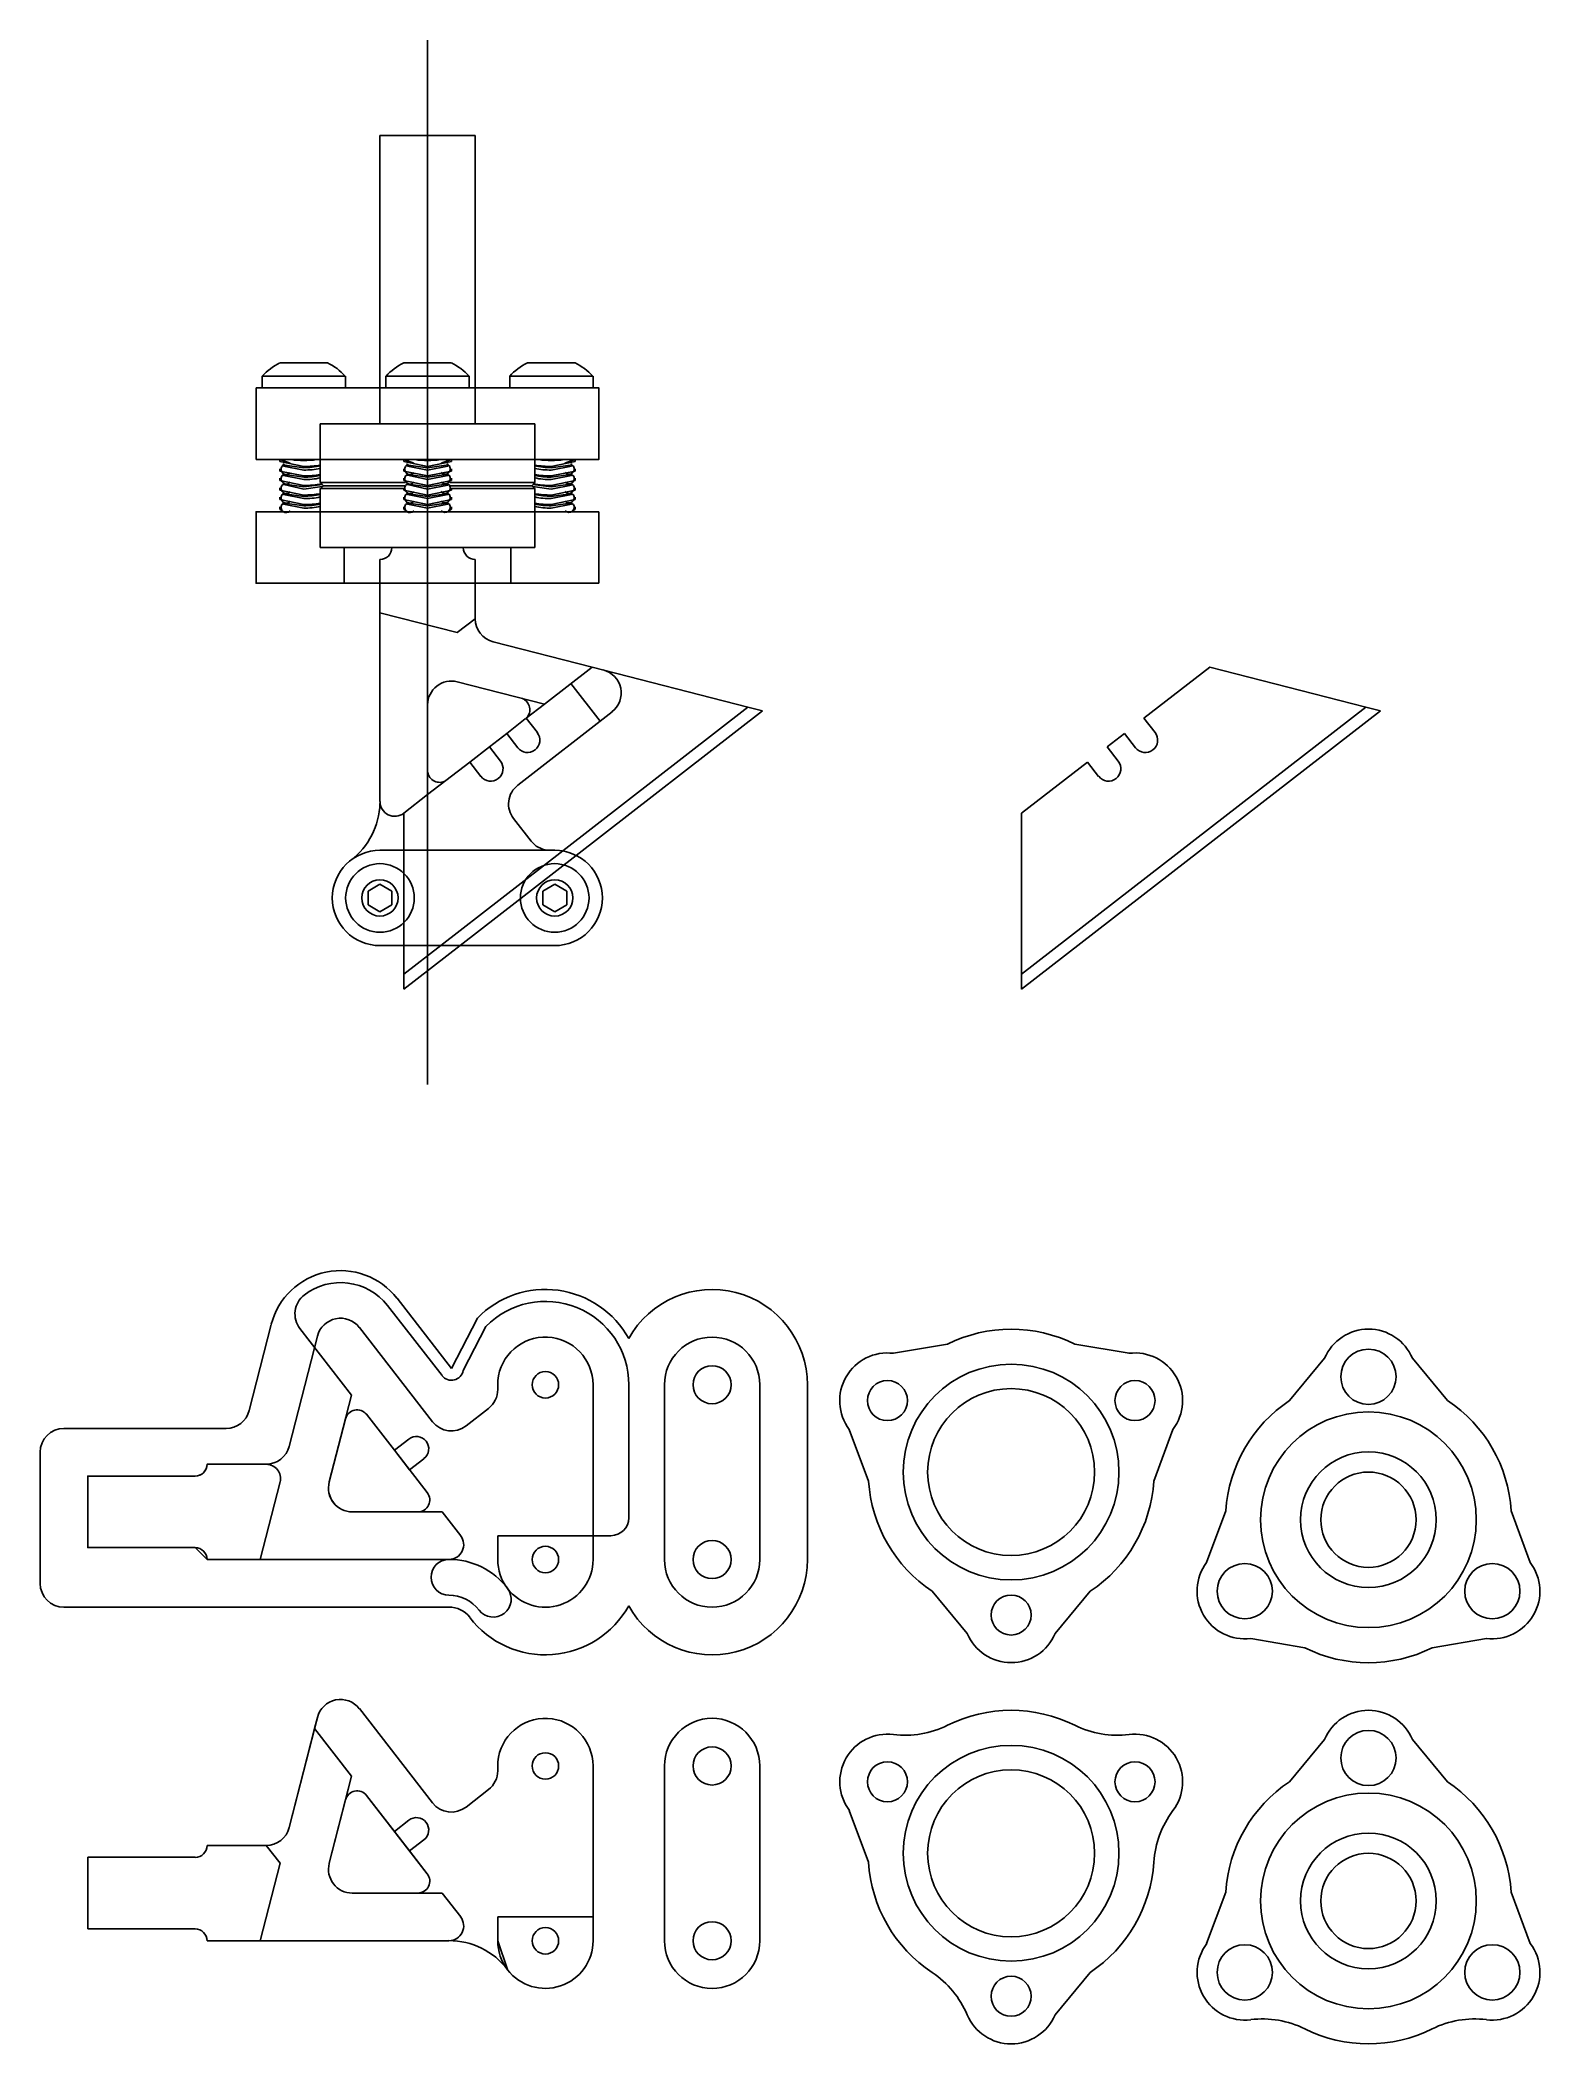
# Model space of a CAD drawing. Header units: inches. Extents: x 0.6 to 8.4, y 0.5 to 11.
import ezdxf

# ---------------------------------------------------------------- set-up
doc = ezdxf.new("R2010")
doc.units = ezdxf.units.IN
doc.header["$LTSCALE"] = 0.03937
doc.header["$MEASUREMENT"] = 0
for name, color, linetype, true_color in [('Default', 18, 'Continuous', 0x000000), ('Make2D$hidden$lines$Default', 7, 'Continuous', 0xffffff), ('Make2D$visible$lines$Default', 18, 'Continuous', 0x000000), ('Make2D$visible$lines$IGES level 0', 9, 'Continuous', 0xc0c0c0), ('Pocket 0.1750', 3, 'Continuous', 0x00ff00), ('Pocket 0.2000', 5, 'Continuous', 0x0000ff), ('Pocket 0.3750', 6, 'Continuous', 0xff00ff), ('Profile 0.3750', 4, 'Continuous', 0x00ffff)]:
    doc.layers.add(name, color=color, linetype=linetype, true_color=true_color)

msp = doc.modelspace()

# ---------------------------------------------------------------- linework, layer by layer
at = {"layer": 'Default', "color": 1, "true_color": 0xff0000}
msp.add_line((2.588, 10.965), (2.588, 5.485), dxfattribs=at)
at = {"layer": 'Default'}
for p, q in [((6.693, 7.675, -0.013), (6.347, 7.407, -0.013)), ((6.693, 7.675, 0.013), (6.347, 7.407, 0.013)), ((7.511, 7.465, -0.013), (6.693, 7.675, -0.013)), ((6.693, 7.675, -0.013), (6.693, 7.675, 0.013)), ((7.511, 7.465, 0.013), (6.693, 7.675, 0.013)), ((5.705, 6.064, -0.013), (7.511, 7.465, -0.013)), ((5.705, 6.064, 0.013), (7.511, 7.465, 0.013)), ((7.511, 7.465, -0.013), (7.588, 7.446)), ((7.588, 7.446), (7.511, 7.465, 0.013)), ((5.705, 5.985), (7.588, 7.446)), ((6.347, 7.407, -0.013), (6.347, 7.407, 0.013)), ((6.347, 7.407, -0.013), (6.406, 7.332, -0.013)), ((6.347, 7.407, 0.013), (6.406, 7.332, 0.013)), ((6.245, 7.327, -0.013), (6.154, 7.257, -0.013)), ((6.245, 7.327, 0.013), (6.154, 7.257, 0.013)), ((6.154, 7.257, -0.013), (6.154, 7.257, 0.013)), ((6.154, 7.257, -0.013), (6.212, 7.182, -0.013)), ((6.154, 7.257, 0.013), (6.212, 7.182, 0.013)), ((6.303, 7.252, -0.013), (6.245, 7.327, -0.013)), ((6.245, 7.327, -0.013), (6.245, 7.327, 0.013)), ((6.303, 7.252, 0.013), (6.245, 7.327, 0.013)), ((6.406, 7.332, -0.013), (6.406, 7.332, 0.013)), ((6.051, 7.177, -0.013), (5.705, 6.909, -0.013)), ((6.051, 7.177, 0.013), (5.705, 6.909, 0.013)), ((6.109, 7.102, -0.013), (6.051, 7.177, -0.013)), ((6.051, 7.177, -0.013), (6.051, 7.177, 0.013)), ((6.109, 7.102, 0.013), (6.051, 7.177, 0.013)), ((6.212, 7.182, -0.013), (6.212, 7.182, 0.013)), ((6.303, 7.252, -0.013), (6.303, 7.252, 0.013)), ((6.109, 7.102, -0.013), (6.109, 7.102, 0.013)), ((5.705, 6.909, -0.013), (5.705, 6.909, 0.013)), ((5.705, 6.909, -0.013), (5.705, 6.064, -0.013)), ((5.705, 6.909, 0.013), (5.705, 6.064, 0.013)), ((5.705, 6.064, -0.013), (5.705, 5.985)), ((5.705, 5.985), (5.705, 6.064, 0.013)), ((2.23, 2.211, -0.2), (2.23, 2.211, -0.375)), ((2.23, 2.211, -0.2), (2.614, 1.716, -0.2)), ((2.23, 2.211, -0.375), (2.614, 1.716, -0.375)), ((1.862, 1.587, -0.375), (2.01, 2.165, -0.375)), ((1.862, 1.587, -0.175), (1.995, 2.106, -0.175)), ((1.995, 2.106, -0.2), (2.01, 2.165, -0.2)), ((2.189, 1.856, -0.175), (1.995, 2.106, -0.175)), ((1.995, 2.106, -0.175), (1.995, 2.106, -0.2)), ((2.189, 1.856, -0.2), (1.995, 2.106, -0.2)), ((2.01, 2.165, -0.2), (2.01, 2.165, -0.375)), ((5.316, 2.123, -0.375), (5.316, 2.123)), ((5.984, 2.123, -0.375), (5.984, 2.123)), ((4.081, 2.011, -0.2), (4.081, 2.011)), ((5.032, 2.075, -0.375), (5.032, 2.075)), ((6.269, 2.075, -0.375), (6.269, 2.075)), ((7.295, 2.049, -0.375), (7.111, 1.827, -0.375)), ((7.295, 2.049), (7.111, 1.827)), ((7.295, 2.049, -0.375), (7.295, 2.049)), ((7.94, 1.827, -0.375), (7.756, 2.049, -0.375)), ((7.756, 2.049, -0.375), (7.756, 2.049)), ((7.94, 1.827), (7.756, 2.049)), ((2.956, 1.885, -0.375), (2.957, 1.932, -0.375)), ((2.957, 1.932, -0.2), (2.956, 1.885, -0.2)), ((2.957, 1.932, -0.375), (2.957, 1.932, -0.2)), ((3.206, 1.98, -0.375), (3.206, 1.98, -0.2)), ((3.456, 1.91, -0.375), (3.456, 1.91, -0.2)), ((3.456, 0.993, -0.375), (3.456, 1.91, -0.375)), ((3.456, 1.91, -0.2), (3.456, 1.118, -0.2)), ((3.831, 1.91, -0.2), (3.831, 1.91)), ((3.831, 1.91, -0.2), (3.831, 0.993, -0.2)), ((3.831, 0.993), (3.831, 1.91)), ((4.331, 1.452, -0.2), (4.331, 1.91, -0.2)), ((4.331, 1.91, -0.2), (4.331, 1.91)), ((4.331, 1.91), (4.331, 1.452)), ((7.38, 1.952, -0.375), (7.38, 1.952)), ((2.072, 1.4, -0.175), (2.189, 1.856, -0.175)), ((2.158, 1.732, -0.2), (2.189, 1.856, -0.2)), ((2.189, 1.856, -0.175), (2.189, 1.856, -0.2)), ((2.956, 1.885, -0.2), (2.956, 1.885, -0.375)), ((5.106, 1.827, -0.375), (5.106, 1.827)), ((6.405, 1.827, -0.375), (6.405, 1.827)), ((7.111, 1.827, -0.375), (7.111, 1.827)), ((7.94, 1.827, -0.375), (7.94, 1.827)), ((2.072, 1.4, -0.375), (2.158, 1.732, -0.375)), ((2.158, 1.732, -0.375), (2.158, 1.732, -0.2)), ((2.267, 1.755, -0.375), (2.267, 1.755, -0.2)), ((2.414, 1.567, -0.2), (2.267, 1.755, -0.2)), ((2.267, 1.755, -0.375), (2.586, 1.344, -0.375)), ((2.614, 1.716, -0.2), (2.614, 1.716, -0.375)), ((2.79, 1.694, -0.375), (2.908, 1.786, -0.375)), ((2.908, 1.786, -0.2), (2.79, 1.694, -0.2)), ((2.79, 1.694, -0.2), (2.79, 1.694, -0.375)), ((2.908, 1.786, -0.2), (2.908, 1.786, -0.375)), ((1.862, 1.587, -0.375), (1.862, 1.587, -0.175)), ((2.489, 1.625, -0.2), (2.414, 1.567, -0.2)), ((2.489, 1.625, -0.175), (2.414, 1.567, -0.175)), ((2.489, 1.625, -0.175), (2.489, 1.625, -0.2)), ((4.801, 1.676, -0.375), (4.801, 1.676)), ((4.801, 1.676, -0.375), (4.902, 1.405, -0.375)), ((4.801, 1.676), (4.902, 1.405)), ((6.499, 1.676, -0.375), (6.499, 1.676)), ((1.741, 1.493, -0.375), (1.431, 1.493, -0.375)), ((1.741, 1.493), (1.431, 1.493)), ((1.431, 1.493, -0.375), (1.431, 1.493)), ((1.814, 1.4), (1.741, 1.493)), ((1.814, 1.4, -0.175), (1.741, 1.493, -0.175)), ((1.741, 1.493, -0.375), (1.741, 1.493, -0.175)), ((1.741, 1.493), (1.741, 1.493, -0.175)), ((2.414, 1.567, -0.175), (2.414, 1.567, -0.2)), ((2.493, 1.464, -0.175), (2.414, 1.567, -0.175)), ((2.493, 1.464, -0.2), (2.568, 1.522, -0.2)), ((2.493, 1.464, -0.175), (2.568, 1.522, -0.175)), ((2.568, 1.522, -0.175), (2.568, 1.522, -0.2)), ((1.368, 1.431, -0.375), (0.805, 1.431, -0.375)), ((1.368, 1.431), (0.805, 1.431)), ((0.805, 1.431, -0.375), (0.805, 1.056, -0.375)), ((0.805, 1.431), (0.805, 1.056)), ((0.805, 1.431, -0.375), (0.805, 1.431)), ((1.368, 1.431, -0.375), (1.368, 1.431)), ((1.71, 0.993), (1.814, 1.4)), ((1.71, 0.993, -0.175), (1.814, 1.4, -0.175)), ((1.814, 1.4), (1.814, 1.4, -0.175)), ((2.072, 1.4, -0.375), (2.072, 1.4, -0.175)), ((2.493, 1.464, -0.175), (2.493, 1.464, -0.2)), ((2.586, 1.344, -0.2), (2.493, 1.464, -0.2)), ((4.331, 1.452, -0.2), (4.331, 1.452)), ((4.331, 0.993, -0.2), (4.331, 1.452, -0.2)), ((4.331, 1.452), (4.331, 0.993)), ((4.902, 1.405, -0.375), (4.902, 1.405)), ((5.085, 1.428), (5.085, 1.428, -0.175)), ((6.088, 1.452, -0.375), (6.088, 1.452, -0.175)), ((6.399, 1.405, -0.375), (6.399, 1.405)), ((2.586, 1.344, -0.375), (2.586, 1.344, -0.2)), ((2.537, 1.243, -0.375), (2.193, 1.243, -0.375)), ((2.193, 1.243, -0.175), (2.665, 1.243, -0.175)), ((2.193, 1.243, -0.375), (2.193, 1.243, -0.175)), ((2.537, 1.243, -0.375), (2.537, 1.243, -0.2)), ((2.665, 1.243, -0.2), (2.537, 1.243, -0.2)), ((2.762, 1.118, -0.2), (2.665, 1.243, -0.2)), ((2.762, 1.118, -0.175), (2.665, 1.243, -0.175)), ((2.665, 1.243, -0.175), (2.665, 1.243, -0.2)), ((6.777, 1.248, -0.375), (6.676, 0.978, -0.375)), ((6.777, 1.248), (6.676, 0.978)), ((6.777, 1.248, -0.375), (6.777, 1.248)), ((7.275, 1.202, -0.375), (7.275, 1.202, -0.2)), ((8.091, 1.226), (8.091, 1.226, -0.175)), ((8.274, 1.248, -0.375), (8.274, 1.248)), ((8.374, 0.978, -0.375), (8.274, 1.248, -0.375)), ((8.374, 0.978), (8.274, 1.248)), ((0.805, 1.056, -0.375), (1.368, 1.056, -0.375)), ((0.805, 1.056), (1.368, 1.056)), ((0.805, 1.056, -0.375), (0.805, 1.056)), ((1.368, 1.056, -0.375), (1.368, 1.056)), ((2.762, 1.118, -0.175), (2.762, 1.118, -0.2)), ((3.456, 1.118, -0.175), (2.956, 1.118, -0.175)), ((2.956, 1.118, -0.175), (2.956, 1.118, -0.2)), ((2.956, 1.118, -0.175), (2.956, 0.993, -0.175)), ((2.956, 1.118, -0.2), (2.956, 0.993, -0.2)), ((3.456, 1.118, -0.2), (2.956, 1.118, -0.2)), ((3.206, 1.063, -0.375), (3.206, 1.063, -0.175)), ((3.456, 1.118, -0.2), (3.456, 1.118, -0.175)), ((3.456, 1.118, -0.175), (3.456, 0.993, -0.175)), ((4.081, 1.094, -0.2), (4.081, 1.094)), ((7.865, 1.095, -0.175), (7.865, 1.095, -0.2)), ((1.431, 0.993, -0.375), (2.7, 0.993, -0.375)), ((1.431, 0.993), (1.71, 0.993)), ((1.431, 0.993, -0.375), (1.431, 0.993)), ((1.71, 0.993), (1.71, 0.993, -0.175)), ((2.7, 0.993, -0.175), (1.71, 0.993, -0.175)), ((2.7, 0.993, -0.375), (2.7, 0.993, -0.2)), ((2.7, 0.993, -0.175), (2.7, 0.993, -0.2)), ((2.956, 0.993, -0.175), (3.008, 0.842, -0.175)), ((2.956, 0.993, -0.175), (2.956, 0.993, -0.2)), ((3.456, 0.993, -0.375), (3.456, 0.993, -0.175)), ((3.831, 0.993, -0.2), (3.831, 0.993)), ((4.331, 0.993, -0.2), (4.331, 0.993)), ((6.676, 0.978, -0.375), (6.676, 0.978)), ((8.374, 0.978, -0.375), (8.374, 0.978)), ((3.008, 0.842, -0.375), (3.008, 0.842, -0.2)), ((3.008, 0.842, -0.175), (3.008, 0.842, -0.2)), ((5.236, 0.827, -0.375), (5.236, 0.827)), ((5.881, 0.605, -0.375), (6.065, 0.827, -0.375)), ((5.881, 0.605), (6.065, 0.827)), ((6.065, 0.827, -0.375), (6.065, 0.827)), ((6.731, 0.827, -0.375), (6.731, 0.827)), ((8.03, 0.827, -0.375), (8.03, 0.827)), ((5.755, 0.702, -0.375), (5.755, 0.702)), ((5.42, 0.605, -0.375), (5.42, 0.605)), ((5.881, 0.605, -0.375), (5.881, 0.605)), ((6.907, 0.579, -0.375), (6.907, 0.579)), ((7.191, 0.53, -0.375), (7.191, 0.53)), ((7.859, 0.53, -0.375), (7.859, 0.53)), ((8.144, 0.579, -0.375), (8.144, 0.579))]:
    msp.add_line(p, q, dxfattribs=at)
for centre, radius in [((4.081, 1.91, -0.2), 0.1), ((4.081, 1.91), 0.1), ((5.65, 1.452), 0.566), ((5.65, 1.452, -0.175), 0.566), ((7.525, 1.952, -0.375), 0.145), ((7.525, 1.952), 0.145), ((3.206, 1.91, -0.375), 0.0695), ((3.206, 1.91, -0.2), 0.0695), ((5.001, 1.827, -0.375), 0.105), ((5.001, 1.827), 0.105), ((6.3, 1.827, -0.375), 0.105), ((6.3, 1.827), 0.105), ((5.65, 1.452, -0.375), 0.438), ((5.65, 1.452, -0.175), 0.438), ((7.525, 1.202), 0.566), ((7.525, 1.202, -0.175), 0.566), ((7.525, 1.202, -0.2), 0.356), ((7.525, 1.202, -0.175), 0.356), ((7.525, 1.202, -0.375), 0.25), ((7.525, 1.202, -0.2), 0.25), ((3.206, 0.993, -0.175), 0.0695), ((3.206, 0.993, -0.375), 0.0695), ((4.081, 0.993, -0.2), 0.1), ((4.081, 0.993), 0.1), ((6.876, 0.827, -0.375), 0.145), ((6.876, 0.827), 0.145), ((8.175, 0.827, -0.375), 0.145), ((8.175, 0.827), 0.145), ((5.65, 0.702, -0.375), 0.105), ((5.65, 0.702), 0.105)]:
    msp.add_circle(centre, radius, dxfattribs=at)
for centre, radius, start, end in [((6.354, 7.292, -0.013), 0.065, 217.8124, 37.8124), ((6.354, 7.292, 0.013), 0.065, 217.8124, 37.8124), ((6.161, 7.142, -0.013), 0.065, 217.8124, 37.8124), ((6.161, 7.142, 0.013), 0.065, 217.8124, 37.8124), ((2.131, 2.134, -0.2), 0.125, 37.8124, 165.6249), ((2.131, 2.134, -0.375), 0.125, 37.8124, 165.6249), ((3.206, 1.91, -0.375), 0.25, 0.0789, 174.8467), ((3.206, 1.91, -0.2), 0.25, 0.0789, 174.8467), ((4.081, 1.91, -0.2), 0.25, 360, 180), ((4.081, 1.91), 0.25, 360, 180), ((5.094, 2.571, -0.375), 0.5, 262.8854, 296.4427), ((5.094, 2.571), 0.5, 262.8854, 296.4427), ((5.65, 1.452, -0.375), 0.75, 63.5573, 116.4427), ((5.65, 1.452), 0.75, 63.5573, 116.4427), ((6.207, 2.571, -0.375), 0.5, 243.5573, 277.1146), ((6.207, 2.571), 0.5, 243.5573, 277.1146), ((7.525, 1.952, -0.375), 0.25, 22.8854, 157.1146), ((7.525, 1.952), 0.25, 22.8854, 157.1146), ((5.001, 1.827, -0.375), 0.25, 82.8854, 217.1146), ((5.001, 1.827), 0.25, 82.8854, 217.1146), ((6.3, 1.827, -0.375), 0.25, 322.8854, 97.1146), ((6.3, 1.827), 0.25, 322.8854, 97.1146), ((2.831, 1.885, -0.375), 0.125, 307.8124, 360), ((2.831, 1.885, -0.2), 0.125, 307.8124, 360), ((7.525, 1.202, -0.375), 0.75, 123.5573, 176.4427), ((7.525, 1.202), 0.75, 123.5573, 176.4427), ((7.525, 1.202, -0.375), 0.75, 3.5573, 56.4427), ((7.525, 1.202), 0.75, 3.5573, 56.4427), ((2.218, 1.717, -0.375), 0.0625, 37.8124, 165.6249), ((2.218, 1.717, -0.2), 0.0625, 37.8124, 165.6249), ((2.713, 1.793, -0.375), 0.125, 217.8124, 307.8124), ((2.713, 1.793, -0.2), 0.125, 217.8124, 307.8124), ((1.741, 1.618, -0.375), 0.125, 270, 345.6249), ((1.741, 1.618, -0.175), 0.125, 270, 345.6249), ((2.529, 1.574, -0.2), 0.065, 307.8124, 127.8124), ((2.529, 1.574, -0.175), 0.065, 307.8124, 127.8124), ((6.898, 1.374, -0.375), 0.5, 142.8854, 176.4427), ((6.898, 1.374), 0.5, 142.8854, 176.4427), ((1.368, 1.493, -0.375), 0.0625, 270, 0), ((1.368, 1.493), 0.0625, 270, 0), ((2.193, 1.368, -0.375), 0.125, 165.6249, 270), ((2.193, 1.368, -0.175), 0.125, 165.6249, 270), ((5.65, 1.452, -0.375), 0.75, 183.5573, 236.4427), ((5.65, 1.452), 0.75, 183.5573, 236.4427), ((5.65, 1.452, -0.375), 0.75, 303.5573, 356.4427), ((5.65, 1.452), 0.75, 303.5573, 356.4427), ((2.537, 1.306, -0.375), 0.0625, 270, 37.8124), ((2.537, 1.306, -0.2), 0.0625, 270, 37.8124), ((1.368, 0.993, -0.375), 0.0625, 0, 90), ((1.368, 0.993), 0.0625, 360, 90), ((2.7, 1.071, -0.2), 0.0775, 270, 37.8124), ((2.7, 1.071, -0.175), 0.0775, 270, 37.8124), ((2.7, 0.607, -0.375), 0.387, 37.4075, 90), ((2.7, 0.607, -0.2), 0.387, 37.4075, 90), ((3.206, 0.993, -0.2), 0.25, 180, 217.4076), ((3.206, 0.993, -0.175), 0.25, 217.4076, 360), ((3.206, 0.993, -0.375), 0.25, 217.4075, 360), ((4.081, 0.993, -0.2), 0.25, 180, 360), ((4.081, 0.993), 0.25, 180, 360), ((6.876, 0.827, -0.375), 0.25, 142.8854, 277.1146), ((6.876, 0.827), 0.25, 142.8854, 277.1146), ((8.175, 0.827, -0.375), 0.25, 262.8854, 37.1146), ((8.175, 0.827), 0.25, 262.8854, 37.1146), ((4.959, 0.41, -0.375), 0.5, 22.8854, 56.4427), ((4.959, 0.41), 0.5, 22.8854, 56.4427), ((5.65, 0.702, -0.375), 0.25, 202.8854, 337.1146), ((5.65, 0.702), 0.25, 202.8854, 337.1146), ((6.969, 0.083, -0.375), 0.5, 63.5573, 97.1146), ((6.969, 0.083), 0.5, 63.5573, 97.1146), ((7.525, 1.202, -0.375), 0.75, 243.5573, 296.4427), ((7.525, 1.202), 0.75, 243.5573, 296.4427), ((8.082, 0.083, -0.375), 0.5, 82.8854, 116.4427), ((8.082, 0.083), 0.5, 82.8854, 116.4427)]:
    msp.add_arc(centre, radius, start, end, dxfattribs=at)
at = {"layer": 'Make2D$hidden$lines$Default'}
for p, q in [((2.338, 9.14), (2.338, 8.952)), ((2.838, 9.14), (2.838, 8.952)), ((3.15, 8.952), (2.025, 8.952)), ((2.025, 8.765), (2.025, 8.952)), ((3.15, 8.765), (3.15, 8.952)), ((2.025, 8.49), (2.025, 8.302)), ((3.15, 8.489), (3.15, 8.302)), ((2.025, 8.302), (3.15, 8.302)), ((2.15, 8.115), (2.15, 8.302)), ((2.338, 8.24), (2.338, 7.96)), ((2.838, 7.929), (2.838, 8.24)), ((3.025, 8.115), (3.025, 8.302)), ((3.493, 7.391), (3.339, 7.589)), ((3.556, 7.44), (3.061, 7.056)), ((3.039, 6.881), (3.131, 6.762)), ((2.463, 6.214), (2.463, 6.714)), ((2.657, 6.214), (3.297, 6.711)), ((2.759, 6.214), (3.368, 6.687))]:
    msp.add_line(p, q, dxfattribs=at)
for centre, radius, start, end in [((2.338, 8.302), 0.0625, 270, 360), ((2.838, 8.302), 0.0625, 180, 270), ((3.479, 7.539), 0.125, 307.8124, 75.6249), ((3.138, 6.957), 0.125, 127.8124, 217.8124), ((3.23, 6.839), 0.125, 217.8124, 263.625)]:
    msp.add_arc(centre, radius, start, end, dxfattribs=at)
at = {"layer": 'Make2D$visible$lines$Default'}
for p, q in [((2.338, 10.465), (2.838, 10.465)), ((2.338, 9.14), (2.338, 10.465)), ((2.838, 9.14), (2.838, 10.465)), ((1.688, 8.765), (1.688, 9.14)), ((1.739, 9.14), (1.689, 9.14)), ((1.839, 9.14), (1.739, 9.14)), ((2.173, 9.14), (1.839, 9.14)), ((2.358, 9.14), (2.173, 9.14)), ((2.818, 9.14), (2.358, 9.14)), ((3.002, 9.14), (2.818, 9.14)), ((3.336, 9.14), (3.002, 9.14)), ((3.437, 9.14), (3.336, 9.14)), ((3.487, 9.14), (3.487, 8.765)), ((1.739, 8.765), (1.689, 8.765)), ((1.839, 8.765), (1.739, 8.765)), ((1.813, 8.754), (1.813, 8.765)), ((1.813, 8.754), (1.938, 8.728)), ((1.866, 8.745), (1.815, 8.765)), ((1.823, 8.729), (1.832, 8.734)), ((1.839, 8.735), (1.828, 8.741)), ((1.832, 8.739), (1.832, 8.73)), ((1.832, 8.73), (1.938, 8.709)), ((2.173, 8.765), (1.839, 8.765)), ((1.839, 8.735), (1.938, 8.721)), ((2.025, 8.765), (2.025, 8.643)), ((2.358, 8.765), (2.173, 8.765)), ((2.818, 8.765), (2.358, 8.765)), ((2.463, 8.754), (2.463, 8.765)), ((2.463, 8.754), (2.588, 8.728)), ((2.516, 8.745), (2.464, 8.765)), ((2.472, 8.729), (2.482, 8.734)), ((2.488, 8.735), (2.477, 8.741)), ((2.482, 8.739), (2.482, 8.73)), ((2.482, 8.73), (2.588, 8.709)), ((2.488, 8.735), (2.588, 8.721)), ((2.588, 8.728), (2.713, 8.754)), ((2.588, 8.721), (2.686, 8.735)), ((2.588, 8.709), (2.694, 8.73)), ((2.712, 8.765), (2.66, 8.745)), ((2.693, 8.738), (2.687, 8.735)), ((2.694, 8.74), (2.694, 8.73)), ((2.694, 8.734), (2.704, 8.729)), ((2.713, 8.754), (2.713, 8.765)), ((3.002, 8.765), (2.818, 8.765)), ((3.336, 8.765), (3.002, 8.765)), ((3.15, 8.765), (3.15, 8.643)), ((3.237, 8.728), (3.362, 8.754)), ((3.237, 8.721), (3.336, 8.735)), ((3.237, 8.709), (3.343, 8.73)), ((3.361, 8.765), (3.309, 8.745)), ((3.437, 8.765), (3.336, 8.765)), ((3.342, 8.738), (3.337, 8.735)), ((3.343, 8.74), (3.343, 8.73)), ((3.343, 8.734), (3.353, 8.729)), ((3.362, 8.754), (3.362, 8.765)), ((1.813, 8.706), (1.813, 8.716)), ((1.813, 8.704), (1.813, 8.706)), ((1.813, 8.704), (1.938, 8.678)), ((1.813, 8.656), (1.813, 8.666)), ((1.813, 8.654), (1.813, 8.656)), ((1.813, 8.654), (1.938, 8.628)), ((1.823, 8.679), (1.832, 8.684)), ((1.823, 8.629), (1.832, 8.634)), ((1.839, 8.685), (1.828, 8.691)), ((1.839, 8.635), (1.828, 8.641)), ((1.832, 8.689), (1.832, 8.68)), ((1.832, 8.68), (1.938, 8.659)), ((1.832, 8.639), (1.832, 8.63)), ((1.833, 8.633), (1.938, 8.609)), ((1.839, 8.685), (1.938, 8.671)), ((1.839, 8.635), (1.938, 8.621)), ((1.938, 8.621), (2.036, 8.634)), ((1.938, 8.609), (2.035, 8.622)), ((2.472, 8.643), (2.026, 8.643)), ((2.026, 8.643), (2.041, 8.627)), ((2.026, 8.612), (2.041, 8.627)), ((2.468, 8.627), (2.042, 8.627)), ((2.463, 8.706), (2.463, 8.716)), ((2.463, 8.704), (2.463, 8.706)), ((2.463, 8.704), (2.588, 8.678)), ((2.463, 8.656), (2.463, 8.666)), ((2.463, 8.654), (2.463, 8.656)), ((2.463, 8.654), (2.588, 8.628)), ((2.472, 8.679), (2.482, 8.684)), ((2.472, 8.629), (2.481, 8.633)), ((2.488, 8.685), (2.477, 8.691)), ((2.488, 8.635), (2.477, 8.641)), ((2.482, 8.689), (2.482, 8.68)), ((2.482, 8.639), (2.482, 8.63)), ((2.483, 8.683), (2.588, 8.659)), ((2.483, 8.633), (2.588, 8.609)), ((2.488, 8.685), (2.588, 8.671)), ((2.488, 8.635), (2.588, 8.621)), ((2.588, 8.678), (2.713, 8.704)), ((2.588, 8.671), (2.686, 8.685)), ((2.588, 8.659), (2.694, 8.68)), ((2.588, 8.628), (2.713, 8.654)), ((2.588, 8.621), (2.686, 8.635)), ((2.588, 8.609), (2.694, 8.63)), ((2.693, 8.688), (2.687, 8.685)), ((2.693, 8.638), (2.687, 8.635)), ((2.694, 8.69), (2.694, 8.68)), ((2.694, 8.684), (2.704, 8.679)), ((2.694, 8.64), (2.694, 8.63)), ((2.694, 8.634), (2.704, 8.629)), ((3.15, 8.643), (2.704, 8.643)), ((3.135, 8.627), (2.708, 8.627)), ((2.713, 8.706), (2.713, 8.716)), ((2.713, 8.704), (2.713, 8.706)), ((2.713, 8.656), (2.713, 8.666)), ((2.713, 8.654), (2.713, 8.656)), ((3.15, 8.643), (3.135, 8.627)), ((3.135, 8.627), (3.15, 8.612)), ((3.141, 8.634), (3.237, 8.621)), ((3.141, 8.622), (3.237, 8.609)), ((3.237, 8.678), (3.362, 8.704)), ((3.237, 8.671), (3.336, 8.685)), ((3.237, 8.659), (3.343, 8.68)), ((3.237, 8.628), (3.362, 8.654)), ((3.237, 8.621), (3.336, 8.635)), ((3.237, 8.609), (3.343, 8.63)), ((3.342, 8.688), (3.337, 8.685)), ((3.342, 8.638), (3.337, 8.635)), ((3.343, 8.69), (3.343, 8.68)), ((3.343, 8.684), (3.353, 8.679)), ((3.343, 8.64), (3.343, 8.63)), ((3.343, 8.634), (3.353, 8.629)), ((3.362, 8.706), (3.362, 8.716)), ((3.362, 8.704), (3.362, 8.706)), ((3.362, 8.656), (3.362, 8.666)), ((3.362, 8.654), (3.362, 8.656)), ((1.813, 8.606), (1.813, 8.616)), ((1.813, 8.604), (1.813, 8.606)), ((1.813, 8.604), (1.938, 8.578)), ((1.813, 8.556), (1.813, 8.566)), ((1.813, 8.554), (1.813, 8.556)), ((1.813, 8.554), (1.938, 8.528)), ((1.813, 8.506), (1.813, 8.516)), ((1.823, 8.579), (1.832, 8.584)), ((1.823, 8.529), (1.832, 8.534)), ((1.839, 8.585), (1.828, 8.591)), ((1.839, 8.535), (1.828, 8.541)), ((1.832, 8.589), (1.832, 8.58)), ((1.832, 8.58), (1.938, 8.559)), ((1.832, 8.539), (1.832, 8.53)), ((1.832, 8.53), (1.938, 8.509)), ((1.839, 8.585), (1.938, 8.571)), ((1.839, 8.535), (1.938, 8.521)), ((2.025, 8.612), (2.025, 8.49)), ((2.463, 8.612), (2.026, 8.612)), ((2.463, 8.612), (2.463, 8.616)), ((2.463, 8.604), (2.463, 8.612)), ((2.463, 8.604), (2.588, 8.578)), ((2.463, 8.556), (2.463, 8.566)), ((2.463, 8.554), (2.463, 8.556)), ((2.463, 8.554), (2.588, 8.528)), ((2.463, 8.506), (2.463, 8.516)), ((2.472, 8.579), (2.482, 8.584)), ((2.472, 8.529), (2.482, 8.534)), ((2.488, 8.585), (2.477, 8.591)), ((2.488, 8.535), (2.477, 8.541)), ((2.482, 8.589), (2.482, 8.58)), ((2.482, 8.58), (2.588, 8.559)), ((2.482, 8.539), (2.482, 8.53)), ((2.482, 8.53), (2.588, 8.509)), ((2.488, 8.585), (2.588, 8.571)), ((2.488, 8.535), (2.588, 8.521)), ((2.588, 8.578), (2.713, 8.604)), ((2.588, 8.571), (2.686, 8.585)), ((2.588, 8.559), (2.694, 8.58)), ((2.588, 8.528), (2.713, 8.554)), ((2.588, 8.521), (2.686, 8.535)), ((2.588, 8.509), (2.694, 8.53)), ((2.693, 8.588), (2.687, 8.585)), ((2.693, 8.538), (2.687, 8.535)), ((2.694, 8.59), (2.694, 8.58)), ((2.694, 8.584), (2.704, 8.579)), ((2.694, 8.54), (2.694, 8.53)), ((2.694, 8.534), (2.704, 8.529)), ((2.713, 8.612), (2.713, 8.616)), ((3.15, 8.612), (2.713, 8.612)), ((2.713, 8.604), (2.713, 8.612)), ((2.713, 8.556), (2.713, 8.566)), ((2.713, 8.554), (2.713, 8.556)), ((2.713, 8.506), (2.713, 8.516)), ((3.15, 8.612), (3.15, 8.489)), ((3.237, 8.578), (3.362, 8.604)), ((3.237, 8.571), (3.336, 8.585)), ((3.237, 8.559), (3.343, 8.58)), ((3.237, 8.528), (3.362, 8.554)), ((3.237, 8.521), (3.336, 8.535)), ((3.237, 8.509), (3.343, 8.53)), ((3.342, 8.588), (3.337, 8.585)), ((3.342, 8.538), (3.337, 8.535)), ((3.343, 8.59), (3.343, 8.58)), ((3.343, 8.584), (3.353, 8.579)), ((3.343, 8.54), (3.343, 8.53)), ((3.343, 8.534), (3.353, 8.529)), ((3.362, 8.606), (3.362, 8.616)), ((3.362, 8.604), (3.362, 8.606)), ((3.362, 8.556), (3.362, 8.566)), ((3.362, 8.554), (3.362, 8.556)), ((3.362, 8.506), (3.362, 8.516)), ((1.688, 8.115), (1.688, 8.49)), ((1.739, 8.49), (1.839, 8.49)), ((1.813, 8.504), (1.813, 8.506)), ((1.813, 8.504), (1.832, 8.49)), ((1.83, 8.49), (1.828, 8.491)), ((1.839, 8.49), (2.173, 8.49)), ((2.173, 8.49), (2.358, 8.49)), ((2.358, 8.49), (2.818, 8.49)), ((2.463, 8.504), (2.463, 8.506)), ((2.463, 8.504), (2.482, 8.49)), ((2.692, 8.489), (2.713, 8.504)), ((2.713, 8.504), (2.713, 8.506)), ((2.818, 8.49), (3.002, 8.49)), ((3.002, 8.49), (3.336, 8.49)), ((3.336, 8.49), (3.437, 8.49)), ((3.343, 8.49), (3.362, 8.504)), ((3.362, 8.504), (3.362, 8.506)), ((3.437, 8.49), (3.487, 8.49)), ((3.487, 8.49), (3.487, 8.115)), ((1.739, 8.115), (1.839, 8.115)), ((1.839, 8.115), (2.173, 8.115)), ((2.173, 8.115), (2.358, 8.115)), ((2.358, 8.115), (2.818, 8.115)), ((2.818, 8.115), (3.002, 8.115)), ((3.002, 8.115), (3.336, 8.115)), ((3.336, 8.115), (3.437, 8.115)), ((3.437, 8.115), (3.487, 8.115)), ((2.338, 7.96), (2.744, 7.856)), ((2.338, 6.97), (2.338, 7.96)), ((2.744, 7.856), (2.838, 7.929)), ((2.932, 7.808), (3.451, 7.675)), ((3.201, 7.481), (3.451, 7.675)), ((4.269, 7.465), (3.451, 7.675)), ((2.744, 7.598), (3.201, 7.481)), ((2.588, 7.477), (2.588, 7.006)), ((3.201, 7.481), (3.105, 7.407)), ((3.297, 6.711), (4.269, 7.465)), ((4.346, 7.446), (4.269, 7.465)), ((3.003, 7.327), (3.1, 7.403)), ((3.105, 7.407), (3.164, 7.332)), ((3.368, 6.687), (4.346, 7.446)), ((2.809, 7.177), (2.912, 7.257)), ((3.003, 7.327), (2.912, 7.257)), ((2.97, 7.182), (2.912, 7.257)), ((3.061, 7.252), (3.003, 7.327)), ((2.809, 7.177), (2.588, 7.006)), ((2.809, 7.177), (2.867, 7.102)), ((2.463, 6.909), (2.588, 7.006)), ((2.463, 6.909), (2.463, 6.714)), ((2.338, 6.714), (3.255, 6.714)), ((2.797, 6.214), (2.338, 6.214)), ((2.463, 6.214), (2.463, 6.064)), ((2.463, 5.985), (2.759, 6.214)), ((2.463, 6.064), (2.657, 6.214)), ((3.255, 6.214), (2.797, 6.214)), ((2.463, 5.985), (2.463, 6.064))]:
    msp.add_line(p, q, dxfattribs=at)
for centre, radius, start, end in [((1.846, 8.713), 0.0275, 146.6629, 318.4355), ((1.936, 9.203), 0.444, 261.6917, 270.347), ((1.941, 9.203), 0.444, 269.653, 278.3083), ((1.943, 9.221), 0.493, 269.4602, 279.6288), ((1.945, 9.082), 0.36, 268.8736, 282.8239), ((2.495, 8.713), 0.0275, 146.6629, 318.4355), ((2.585, 9.203), 0.444, 261.6917, 270.347), ((2.591, 9.203), 0.444, 269.653, 278.3083), ((2.68, 8.714), 0.0275, 222.029, 32.5769), ((2.688, 8.743), 0.00556, 312.8549, 357.0027), ((3.233, 9.219), 0.491, 260.3572, 270.5566), ((3.23, 9.082), 0.36, 257.1816, 271.1251), ((3.235, 9.203), 0.444, 261.6917, 270.347), ((3.24, 9.203), 0.444, 269.653, 278.3083), ((3.33, 8.714), 0.0275, 222.029, 32.5769), ((3.338, 8.743), 0.00556, 312.8549, 357.0027), ((1.846, 8.663), 0.0275, 146.6629, 318.4355), ((1.846, 8.613), 0.0275, 146.6629, 318.4355), ((1.945, 9.069), 0.36, 268.8736, 282.8239), ((1.943, 9.171), 0.493, 269.4602, 279.6288), ((1.945, 9.032), 0.36, 268.8736, 282.8239), ((1.945, 9.019), 0.36, 268.8736, 282.8239), ((1.945, 9.09), 0.462, 269.2293, 280.8828), ((2.495, 8.663), 0.0275, 146.6629, 318.4355), ((2.495, 8.613), 0.0275, 146.6629, 318.4355), ((2.68, 8.664), 0.0275, 222.029, 32.5769), ((2.68, 8.614), 0.0275, 222.029, 32.5769), ((2.688, 8.693), 0.00556, 312.8549, 357.0027), ((2.688, 8.643), 0.00556, 312.8549, 357.0027), ((3.231, 9.089), 0.461, 259.1038, 270.7854), ((3.23, 9.069), 0.36, 257.1816, 271.1251), ((3.233, 9.169), 0.491, 260.3572, 270.5566), ((3.23, 9.032), 0.36, 257.1816, 271.1251), ((3.23, 9.019), 0.36, 257.1816, 271.1251), ((3.33, 8.664), 0.0275, 222.029, 32.5769), ((3.33, 8.614), 0.0275, 222.029, 32.5769), ((3.338, 8.693), 0.00556, 312.8549, 357.0027), ((3.338, 8.643), 0.00556, 312.8549, 357.0027), ((1.846, 8.563), 0.0275, 146.6629, 318.4355), ((1.846, 8.513), 0.0275, 146.6629, 318.4355), ((1.943, 9.071), 0.493, 269.4602, 279.6288), ((1.945, 8.932), 0.36, 268.8736, 282.8239), ((1.945, 8.919), 0.36, 268.8736, 282.8239), ((1.943, 9.021), 0.493, 269.4602, 279.6288), ((1.945, 8.882), 0.36, 268.8736, 282.8239), ((1.945, 8.869), 0.36, 268.8736, 282.8239), ((2.495, 8.563), 0.0275, 146.6629, 318.4355), ((2.495, 8.513), 0.0275, 146.6629, 318.4355), ((2.68, 8.564), 0.0275, 222.029, 32.5769), ((2.68, 8.514), 0.0275, 222.029, 32.5769), ((2.688, 8.593), 0.00556, 312.8549, 357.0027), ((2.688, 8.543), 0.00556, 312.8549, 357.0027), ((3.233, 9.069), 0.491, 260.3572, 270.5566), ((3.23, 8.932), 0.36, 257.1816, 271.1251), ((3.23, 8.919), 0.36, 257.1816, 271.1251), ((3.233, 9.019), 0.491, 260.3572, 270.5566), ((3.23, 8.882), 0.36, 257.1816, 271.1251), ((3.23, 8.869), 0.36, 257.1816, 271.1251), ((3.33, 8.564), 0.0275, 222.029, 32.5769), ((3.33, 8.514), 0.0275, 222.029, 32.5769), ((3.338, 8.593), 0.00556, 312.8549, 357.0027), ((3.338, 8.543), 0.00556, 312.8549, 357.0027), ((2.487, 8.492), 0.00516, 182.0228, 221.5269), ((2.963, 7.929), 0.125, 180, 255.6249), ((2.713, 7.477), 0.125, 75.6249, 180), ((3.062, 7.452), 0.0625, 315.5277, 67.9096), ((3.062, 7.452), 0.0625, 307.8124, 313.8121), ((3.112, 7.292), 0.065, 217.8124, 37.8124), ((2.919, 7.142), 0.065, 217.8124, 37.8124), ((2.651, 7.133), 0.0625, 187.7153, 300.0972), ((1.951, 6.97), 0.387, 307.4075, 358.4627), ((2.416, 6.97), 0.0775, 180, 307.8124), ((2.338, 6.464), 0.25, 90, 270), ((3.255, 6.464), 0.25, 270, 90)]:
    msp.add_arc(centre, radius, start, end, dxfattribs=at)
for points in [[(3.486, 9.14), (3.495, 9.14), (3.437, 9.14)], [(3.486, 8.765), (3.495, 8.765), (3.437, 8.765)], [(1.689, 8.49), (1.681, 8.49), (1.739, 8.49)], [(1.689, 8.115), (1.681, 8.115), (1.739, 8.115)]]:
    msp.add_rational_spline(points, [0.921875034368, 0.895833354394, 0.999999950113], degree=2, dxfattribs=at)
at = {"layer": 'Make2D$visible$lines$IGES level 0'}
for p, q in [((1.938, 9.272), (1.814, 9.272)), ((2.063, 9.272), (1.938, 9.272)), ((2.588, 9.272), (2.463, 9.272)), ((2.712, 9.272), (2.588, 9.272)), ((3.237, 9.272), (3.113, 9.272)), ((3.362, 9.272), (3.237, 9.272)), ((1.72, 9.202), (1.72, 9.14)), ((1.938, 9.202), (1.72, 9.202)), ((2.156, 9.202), (1.938, 9.202)), ((2.157, 9.202), (2.157, 9.14)), ((2.369, 9.202), (2.369, 9.14)), ((2.588, 9.202), (2.369, 9.202)), ((2.806, 9.202), (2.588, 9.202)), ((2.806, 9.202), (2.806, 9.14)), ((3.019, 9.202), (3.019, 9.14)), ((3.237, 9.202), (3.019, 9.202)), ((3.455, 9.202), (3.237, 9.202)), ((3.456, 9.202), (3.456, 9.14)), ((2.338, 6.536), (2.276, 6.5)), ((2.401, 6.5), (2.338, 6.536)), ((3.255, 6.536), (3.193, 6.5)), ((3.318, 6.5), (3.255, 6.536)), ((2.276, 6.5), (2.276, 6.428)), ((2.276, 6.428), (2.338, 6.392)), ((2.338, 6.392), (2.401, 6.428)), ((2.401, 6.464), (2.401, 6.5)), ((2.401, 6.428), (2.401, 6.464)), ((3.193, 6.5), (3.193, 6.428)), ((3.193, 6.428), (3.255, 6.392)), ((3.255, 6.392), (3.318, 6.428)), ((3.318, 6.464), (3.318, 6.5)), ((3.318, 6.428), (3.318, 6.464))]:
    msp.add_line(p, q, dxfattribs=at)
for centre, radius, start, end in [((1.938, 9.007), 0.292, 115.3026, 138.3391), ((1.938, 9.007), 0.292, 41.7762, 64.6974), ((2.588, 9.007), 0.292, 115.3026, 138.3391), ((2.588, 9.007), 0.292, 41.7762, 64.6974), ((3.237, 9.007), 0.292, 115.3026, 138.3391), ((3.237, 9.007), 0.292, 41.7762, 64.6974), ((2.338, 6.464), 0.18, 90, 180), ((2.338, 6.464), 0.18, 0, 90), ((3.255, 6.464), 0.18, 90, 180), ((3.255, 6.464), 0.18, 0, 90), ((2.338, 6.464), 0.095, 90, 270), ((2.338, 6.464), 0.095, 270, 90), ((3.255, 6.464), 0.095, 90, 270), ((3.255, 6.464), 0.095, 270, 90), ((2.338, 6.464), 0.18, 180, 270), ((2.338, 6.464), 0.18, 270, 360), ((3.255, 6.464), 0.18, 180, 270), ((3.255, 6.464), 0.18, 270, 360)]:
    msp.add_arc(centre, radius, start, end, dxfattribs=at)
at = {"layer": 'Pocket 0.1750'}
for p, q in [((2.428, 4.364), (2.713, 3.996)), ((1.768, 4.227), (1.652, 3.775)), ((4.581, 2.993), (4.581, 3.91)), ((1.531, 3.681), (0.68, 3.681)), ((0.555, 3.556), (0.555, 2.868)), ((0.68, 2.743), (2.7, 2.743))]:
    msp.add_line(p, q, dxfattribs=at)
for points in [[(2.713, 3.996), (2.849, 4.26, -0.502236), (3.644, 4.152)], [(1.431, 2.993), (1.71, 2.993), (1.814, 3.4, 0.489761), (1.741, 3.493), (1.431, 3.493, -0.414214), (1.368, 3.431), (0.805, 3.431), (0.805, 3.056), (1.368, 3.056), (1.431, 2.993)]]:
    msp.add_lwpolyline(points, format="xyb", dxfattribs=at)
for centre in [(5.65, 3.452), (7.525, 3.202)]:
    msp.add_circle(centre, 0.566, dxfattribs=at)
for centre, radius, start, end in [((2.131, 4.134), 0.375, 37.8124, 165.6249), ((4.081, 3.91), 0.5, 360, 151.045), ((0.68, 3.556), 0.125, 90, 180), ((1.531, 3.806), 0.125, 270, 345.6249), ((4.081, 2.993), 0.5, 208.955, 360), ((0.68, 2.868), 0.125, 180, 270), ((2.7, 2.607), 0.137, 37.4075, 90), ((3.206, 2.993), 0.5, 217.4075, 331.045)]:
    msp.add_arc(centre, radius, start, end, dxfattribs=at)
at = {"layer": 'Pocket 0.2000'}
for p, q in [((2.378, 4.326), (2.664, 3.958)), ((2.189, 3.856), (1.918, 4.206)), ((3.644, 3.91), (3.644, 3.212)), ((2.189, 3.856), (2.072, 3.4)), ((2.414, 3.567), (2.489, 3.625)), ((2.493, 3.464), (2.414, 3.567)), ((2.568, 3.522), (2.493, 3.464)), ((2.193, 3.243), (2.665, 3.243)), ((2.762, 3.118), (2.665, 3.243)), ((2.956, 3.118), (3.55, 3.118)), ((2.956, 2.993), (2.956, 3.118))]:
    msp.add_line(p, q, dxfattribs=at)
msp.add_lwpolyline([(2.775, 3.985), (2.894, 4.216, -0.67213), (3.644, 3.91)], format="xyb", dxfattribs=at)
msp.add_circle((7.525, 3.202), 0.356, dxfattribs=at)
for centre, radius, start, end in [((2.131, 4.134), 0.312, 37.8124, 127.8124), ((2.017, 4.282), 0.125, 127.8124, 217.8124), ((2.713, 3.996), 0.0625, 217.8124, 349.8689), ((2.529, 3.574), 0.065, 307.8124, 127.8124), ((2.193, 3.368), 0.125, 165.6249, 270), ((3.55, 3.212), 0.0938, 270, 0), ((2.7, 3.071), 0.0775, 270, 37.8124), ((2.7, 2.9), 0.0938, 90, 270), ((3.206, 2.993), 0.25, 180, 217.4076), ((2.933, 2.785), 0.0938, 217.4075, 37.4075), ((2.7, 2.607), 0.199, 37.4075, 90)]:
    msp.add_arc(centre, radius, start, end, dxfattribs=at)
at = {"layer": 'Pocket 0.3750'}
msp.add_lwpolyline([(2.414, 3.567), (2.267, 3.755, 0.623732), (2.158, 3.732), (2.072, 3.4, 0.48976), (2.193, 3.243), (2.537, 3.243, 0.623732), (2.586, 3.344), (2.414, 3.567)], format="xyb", dxfattribs=at)
for centre, radius in [((4.081, 3.91), 0.1), ((7.525, 3.952), 0.145), ((3.206, 3.91), 0.0695), ((5.001, 3.827), 0.105), ((6.3, 3.827), 0.105), ((5.65, 3.452), 0.438), ((7.525, 3.202), 0.25), ((3.206, 2.993), 0.0695), ((4.081, 2.993), 0.1), ((6.876, 2.827), 0.145), ((8.175, 2.827), 0.145), ((5.65, 2.702), 0.105)]:
    msp.add_circle(centre, radius, dxfattribs=at)
at = {"layer": 'Profile 0.3750', "color": 4, "true_color": 0x00ffff}
for p, q in [((2.23, 4.211), (2.614, 3.716)), ((2.01, 4.165), (1.862, 3.587)), ((2.956, 3.885), (2.957, 3.932)), ((3.456, 3.452), (3.456, 3.91)), ((2.79, 3.694), (2.908, 3.786)), ((1.741, 3.493), (1.431, 3.493)), ((0.805, 3.431), (0.805, 3.056)), ((1.368, 3.431), (0.805, 3.431)), ((3.456, 2.993), (3.456, 3.452)), ((0.805, 3.056), (1.368, 3.056)), ((1.431, 2.993), (2.7, 2.993))]:
    msp.add_line(p, q, dxfattribs=at)
msp.add_lwpolyline([(4.331, 3.452), (4.331, 2.993, -1), (3.831, 2.993), (3.831, 3.91, -1), (4.331, 3.91), (4.331, 3.452)], format="xyb", dxfattribs=at)
at = {"layer": 'Profile 0.3750'}
for points in [[(6.065, 2.827, 0.234941), (6.399, 3.405), (6.499, 3.676, 0.663325), (6.269, 4.075), (5.984, 4.123, 0.234941), (5.316, 4.123), (5.032, 4.075, 0.663325), (4.801, 3.676), (4.902, 3.405, 0.234941), (5.236, 2.827), (5.42, 2.605, 0.663325), (5.881, 2.605), (6.065, 2.827)], [(8.274, 3.248, 0.234941), (7.94, 3.827), (7.756, 4.049, 0.663325), (7.295, 4.049), (7.111, 3.827, 0.234941), (6.777, 3.248), (6.676, 2.978, 0.663325), (6.907, 2.579), (7.191, 2.53, 0.234941), (7.859, 2.53), (8.144, 2.579, 0.663325), (8.374, 2.978), (8.274, 3.248)]]:
    msp.add_lwpolyline(points, format="xyb", dxfattribs=at)
at = {"layer": 'Profile 0.3750', "color": 4, "true_color": 0x00ffff}
for centre, radius, start, end in [((2.131, 4.134), 0.125, 37.8124, 165.6249), ((3.206, 3.91), 0.25, 0.0789, 174.8467), ((2.831, 3.885), 0.125, 307.8124, 360), ((2.713, 3.793), 0.125, 217.8124, 307.8124), ((1.741, 3.618), 0.125, 270, 345.6249), ((1.368, 3.493), 0.0625, 270, 360), ((1.368, 2.993), 0.0625, 0, 90), ((2.7, 2.607), 0.387, 37.4075, 90), ((3.206, 2.993), 0.25, 217.4075, 360)]:
    msp.add_arc(centre, radius, start, end, dxfattribs=at)

doc.saveas('drawing.dxf')
